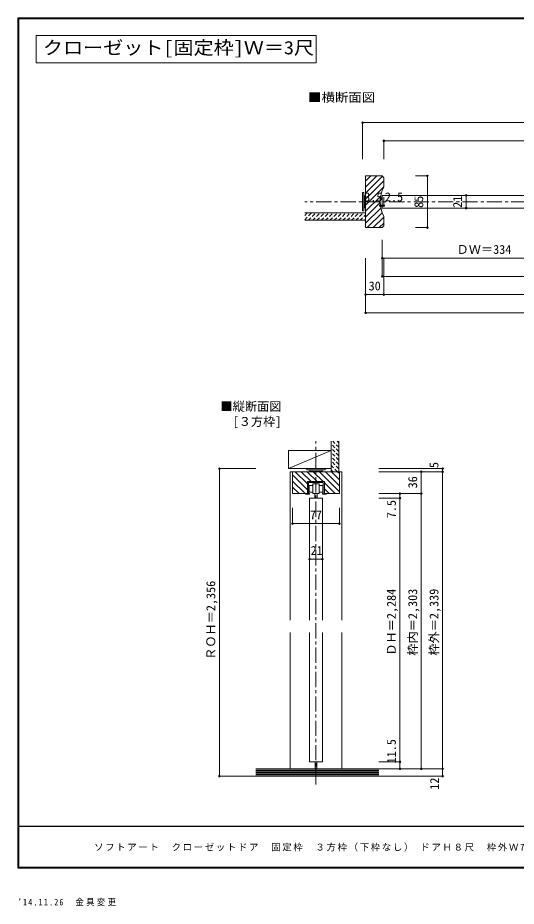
# Model space of a CAD drawing. Units: millimetres, scale not verified. Extents: x -973 to 977, y -763 to 696.
# Drawn here: x -973 to -155, y -763 to 696 of the extents above; entities that cross this region are included whole.
import ezdxf
from ezdxf.enums import TextEntityAlignment as Align

# ---------------------------------------------------------------- set-up
doc = ezdxf.new("R2010")
doc.units = ezdxf.units.MM
doc.header["$LTSCALE"] = 5
doc.header["$PDMODE"] = 32
doc.header["$PDSIZE"] = 2.5
doc.linetypes.add('CHAIN1', pattern=[8, 5, -1, 1, -1])
doc.linetypes.add('DASHED1', pattern=[1.8, 1.2, -0.6])
for name, color, linetype, lineweight in [('0-0_補助線', 7, 'Continuous', 9), ('0-1_通り芯', 4, 'CHAIN1', 9), ('0-3_仕上げ', 2, 'Continuous', 9), ('0-4_枠', 3, 'Continuous', 9), ('0-6_扉', 6, 'Continuous', 9), ('0-7_金物', 7, 'Continuous', 9), ('0-A_文字', 3, 'Continuous', 9), ('0-B_寸法', 7, 'Continuous', 9), ('0-C_ハッチ', 7, 'Continuous', 9), ('F-1_枠', 6, 'Continuous', 9)]:
    doc.layers.add(name, color=color, linetype=linetype, lineweight=lineweight)
doc.layers.add('F-A_文字', color=7, linetype='Continuous')
doc.layers.add('F-C_ﾊﾂﾁ', color=7, linetype='Continuous')
doc.styles.add('ＭＳ ゴシック', font='')
doc.styles.get('ＭＳ ゴシック').set_extended_font_data('MS Gothic')

msp = doc.modelspace()

# ---------------------------------------------------------------- linework, layer by layer
at = {"layer": '0-0_補助線', "color": 4}
for p, q in [((-378.181, 387.393), (-378.181, 400.948)), ((-374.681, 387.393), (-374.681, 400.948)), ((-372.181, 387.393), (-372.181, 400.948)), ((-374.681, 387.393), (-378.181, 387.393)), ((-372.181, 387.393), (-374.681, 387.393))]:
    msp.add_line(p, q, dxfattribs=at)
at = {"layer": '0-0_補助線'}
for p in [(-378.181, 387.393), (-374.681, 387.393), (-372.181, 387.393)]:
    msp.add_point(p, dxfattribs=at)
at = {"layer": '0-1_通り芯'}
for p, q in [((421.819, 393.658), (-502.181, 393.658)), ((-483.669, -563.638), (-483.669, 0.333))]:
    msp.add_line(p, q, dxfattribs=at)
at = {"layer": '0-3_仕上げ'}
for p, q in [((-502.181, 375.658), (-402.181, 375.658)), ((-502.181, 363.158), (-402.181, 363.158)), ((-458.669, -49.667), (-458.669, 0.333)), ((-446.169, -49.667), (-446.169, 0.333)), ((-380.669, -537.667), (-582.169, -537.667)), ((-582.169, -549.667), (-380.669, -549.667))]:
    msp.add_line(p, q, dxfattribs=at)
at = {"layer": '0-3_仕上げ', "color": 4}
for p, q in [((-458.669, -14.667), (-528.669, -44.667)), ((-528.669, -14.667), (-528.669, -44.667)), ((-458.669, -14.667), (-528.669, -14.667)), ((-528.669, -44.667), (-458.669, -44.667))]:
    msp.add_line(p, q, dxfattribs=at)
at = {"layer": '0-3_仕上げ', "color": 7}
for p, q in [((-582.169, -539.667), (-380.669, -539.667)), ((-582.169, -541.667), (-380.669, -541.667)), ((-582.169, -543.667), (-380.669, -543.667)), ((-582.169, -545.667), (-380.669, -545.667)), ((-582.169, -547.667), (-380.669, -547.667))]:
    msp.add_line(p, q, dxfattribs=at)
at = {"layer": '0-4_枠'}
for p, q in [((-375.181, 436.158), (-402.181, 436.158)), ((-402.181, 351.158), (-402.181, 436.158)), ((-375.181, 436.158), (-372.181, 433.158)), ((-372.181, 417.658), (-372.181, 433.158)), ((-372.181, 354.158), (-372.181, 369.658)), ((-522.169, -49.667), (-445.169, -49.667)), ((-522.169, -49.667), (-522.169, -85.667)), ((-445.169, -49.667), (-445.169, -85.667)), ((-522.169, -85.667), (-497.669, -85.667)), ((-445.169, -85.667), (-469.669, -85.667))]:
    msp.add_line(p, q, dxfattribs=at)
at = {"layer": '0-4_枠', "color": 4}
for p, q in [((-526.169, -293.667), (-526.169, -49.667)), ((-522.169, -49.667), (-526.169, -49.667)), ((-445.169, -49.667), (-441.169, -49.667)), ((-441.169, -293.667), (-441.169, -49.667)), ((-526.169, -537.667), (-526.169, -313.667)), ((-441.169, -537.667), (-441.169, -313.667))]:
    msp.add_line(p, q, dxfattribs=at)
at = {"layer": '0-4_枠'}
for points in [[(-372.181, 354.158), (-375.181, 351.158), (-402.181, 351.158)], [(-497.669, -85.667), (-497.669, -65.666), (-469.669, -65.666), (-469.669, -85.667)]]:
    msp.add_lwpolyline(points, dxfattribs=at)
msp.add_arc((-327.181, 393.658), 51, 151.92751, 208.07249, dxfattribs=at)
at = {"layer": '0-6_扉'}
for p, q in [((-374.681, 404.158), (-40.681, 404.158)), ((-374.681, 404.158), (-374.681, 383.158)), ((-374.681, 383.158), (-40.681, 383.158)), ((-494.169, -93.167), (-473.169, -93.167)), ((-494.169, -93.167), (-494.169, -293.667)), ((-473.169, -93.167), (-473.169, -293.667)), ((-494.169, -313.667), (-494.169, -526.167)), ((-473.169, -313.667), (-473.169, -526.167)), ((-473.169, -526.167), (-494.169, -526.167))]:
    msp.add_line(p, q, dxfattribs=at)
at = {"layer": '0-7_金物'}
for p, q in [((-407.181, 408.658), (-405.181, 408.658)), ((-407.181, 378.658), (-407.181, 408.658)), ((-405.181, 378.658), (-405.181, 408.658)), ((-405.181, 403.657), (-403.181, 403.657)), ((-403.181, 383.658), (-403.181, 403.657)), ((-403.181, 402.658), (-402.181, 402.658)), ((-405.181, 383.658), (-403.181, 383.658)), ((-403.181, 384.658), (-402.181, 384.658)), ((-407.181, 378.658), (-405.181, 378.658)), ((-498.669, -44.642), (-468.669, -44.642)), ((-498.669, -44.642), (-498.669, -46.642)), ((-498.669, -46.642), (-468.669, -46.642)), ((-493.669, -46.642), (-493.669, -48.642)), ((-493.669, -48.642), (-473.669, -48.642)), ((-492.669, -48.642), (-492.669, -49.667)), ((-474.669, -49.667), (-474.669, -48.642)), ((-473.669, -46.642), (-473.669, -48.642)), ((-468.669, -44.642), (-468.669, -46.642)), ((-488.669, -69.666), (-488.669, -85.667)), ((-478.669, -69.666), (-488.669, -69.666)), ((-478.669, -85.667), (-478.669, -69.666)), ((-472.639, -72.465), (-478.669, -72.465)), ((-472.639, -83.465), (-472.639, -72.465)), ((-500.669, -85.667), (-500.669, -86.667)), ((-497.669, -85.667), (-500.669, -85.667)), ((-494.501, -86.667), (-500.669, -86.667)), ((-495.669, -85.667), (-494.501, -85.667)), ((-494.639, -83.465), (-488.669, -83.465)), ((-494.501, -86.667), (-494.501, -85.667)), ((-488.669, -85.667), (-478.669, -85.667)), ((-481.669, -93.167), (-481.669, -85.667)), ((-478.669, -83.465), (-472.639, -83.465)), ((-472.966, -85.667), (-471.669, -85.667)), ((-472.966, -86.667), (-472.966, -85.667)), ((-472.966, -86.667), (-466.669, -86.667)), ((-469.669, -85.667), (-466.669, -85.667)), ((-466.669, -85.667), (-466.669, -86.667)), ((-485.169, -526.209), (-485.169, -536.667)), ((-485.169, -536.667), (-482.169, -536.667)), ((-482.169, -526.209), (-482.169, -536.667))]:
    msp.add_line(p, q, dxfattribs=at)
for points in [[(-471.669, -85.667), (-471.669, -67.667), (-495.669, -67.667), (-495.669, -85.667)], [(-488.669, -72.465), (-494.639, -72.465), (-494.639, -83.465)], [(-485.669, -85.667), (-485.669, -93.167), (-481.669, -93.167)]]:
    msp.add_lwpolyline(points, dxfattribs=at)
at = {"layer": '0-A_文字'}
for p, q in [((-943.333, 621.667), (-943.333, 666.667)), ((-943.333, 666.667), (-483.333, 666.667)), ((-483.333, 621.667), (-483.333, 666.667)), ((-943.333, 621.667), (-483.333, 621.667))]:
    msp.add_line(p, q, dxfattribs=at)
at = {"layer": '0-B_寸法', "color": 4}
for p, q in [((-407.181, 523.658), (326.819, 523.658)), ((-407.181, 523.658), (-407.181, 463.658)), ((-372.181, 493.658), (-372.181, 463.658)), ((-372.181, 493.658), (169.819, 493.658)), ((-300.647, 436.158), (-320.443, 436.158)), ((-300.647, 436.158), (-300.647, 351.158)), ((-237.046, 404.158), (-237.046, 383.158)), ((-300.647, 351.158), (-320.443, 351.158)), ((-374.681, 301.158), (-374.681, 331.158)), ((-402.181, 241.158), (-402.181, 301.158)), ((-374.681, 301.158), (-40.681, 301.158)), ((-374.681, 271.158), (-374.681, 301.158)), ((-372.181, 241.158), (-372.181, 301.158)), ((-374.681, 271.158), (294.319, 271.158)), ((-402.181, 241.158), (-372.181, 241.158)), ((-402.181, 211.158), (-402.181, 241.158)), ((-372.181, 241.158), (291.819, 241.158)), ((-402.181, 211.158), (321.819, 211.158)), ((-642.169, -44.667), (-582.169, -44.667)), ((-642.169, -44.667), (-642.169, -549.667)), ((-275.669, -44.667), (-380.669, -44.667)), ((-380.669, -49.667), (-275.669, -49.667)), ((-310.669, -537.667), (-310.669, -49.667)), ((-275.669, -549.667), (-275.669, -44.667)), ((-380.669, -85.666), (-345.669, -85.666)), ((-345.669, -537.667), (-345.669, -85.666)), ((-345.669, -85.666), (-310.669, -85.666)), ((-380.669, -93.167), (-345.669, -93.167)), ((-522.169, -134.914), (-522.169, -109.295)), ((-445.169, -134.914), (-445.169, -109.295)), ((-445.169, -134.914), (-522.169, -134.914)), ((-494.169, -179.124), (-494.169, -193.163)), ((-473.169, -179.124), (-473.169, -193.163)), ((-473.169, -193.163), (-494.169, -193.163)), ((-380.669, -526.167), (-345.669, -526.167)), ((-380.669, -537.667), (-275.669, -537.667)), ((-582.169, -549.667), (-642.169, -549.667)), ((-380.669, -549.667), (-275.669, -549.667))]:
    msp.add_line(p, q, dxfattribs=at)
at = {"layer": '0-B_寸法'}
for p in [(-407.181, 523.658), (-372.181, 493.658), (-300.647, 436.158), (-237.046, 404.158), (-237.046, 383.158), (-300.647, 351.158), (-374.681, 301.158), (-374.681, 271.158), (-402.181, 241.158), (-372.181, 241.158), (-402.181, 211.158), (-642.169, -44.667), (-275.669, -44.667), (-310.669, -49.667), (-275.669, -49.667), (-345.669, -85.666), (-310.669, -85.666), (-345.669, -93.167), (-522.169, -134.914), (-445.169, -134.914), (-494.169, -193.163), (-473.169, -193.163), (-345.669, -526.167), (-345.669, -537.667), (-310.669, -537.667), (-275.669, -537.667), (-642.169, -549.667), (-275.669, -549.667)]:
    msp.add_point(p, dxfattribs=at)
at = {"layer": '0-C_ハッチ', "color": 4}
for p, q in [((-402.181, 427.576), (-393.599, 436.158)), ((-402.181, 417.676), (-383.7, 436.158)), ((-402.181, 407.777), (-374.49, 435.467)), ((-402.181, 397.877), (-372.181, 427.877)), ((-402.181, 387.978), (-372.181, 417.978)), ((-402.181, 378.078), (-377.331, 402.928)), ((-402.181, 368.179), (-378.16, 392.2)), ((-402.181, 358.279), (-377.125, 383.335)), ((-399.403, 351.158), (-374.9, 375.661)), ((-389.504, 351.158), (-372.181, 368.48)), ((-379.604, 351.158), (-372.181, 358.581)), ((-497.669, -79.585), (-522.169, -55.085)), ((-497.669, -69.685), (-517.688, -49.667)), ((-491.788, -65.666), (-507.788, -49.667)), ((-481.889, -65.666), (-497.889, -49.667)), ((-471.989, -65.666), (-487.989, -49.667)), ((-445.169, -82.587), (-478.09, -49.667)), ((-445.169, -72.688), (-468.19, -49.667)), ((-445.169, -62.788), (-458.291, -49.667)), ((-445.169, -52.889), (-448.391, -49.667)), ((-501.487, -85.667), (-522.169, -64.984)), ((-451.989, -85.667), (-469.669, -67.987)), ((-511.386, -85.667), (-522.169, -74.884)), ((-521.286, -85.667), (-522.169, -84.783)), ((-461.889, -85.667), (-469.669, -77.886))]:
    msp.add_line(p, q, dxfattribs=at)
at = {"layer": '0-C_ハッチ', "color": 4, "linetype": 'DASHED1'}
for p, q in [((-502.181, 364.156), (-490.679, 375.658)), ((-502.181, 371.227), (-497.75, 375.658)), ((-496.108, 363.158), (-483.608, 375.658)), ((-489.037, 363.158), (-476.537, 375.658)), ((-481.966, 363.158), (-469.466, 375.658)), ((-474.895, 363.158), (-462.395, 375.658)), ((-467.824, 363.158), (-455.324, 375.658)), ((-460.753, 363.158), (-448.253, 375.658)), ((-453.682, 363.158), (-441.182, 375.658)), ((-446.61, 363.158), (-434.11, 375.658)), ((-439.539, 363.158), (-427.039, 375.658)), ((-432.468, 363.158), (-419.968, 375.658)), ((-425.397, 363.158), (-412.897, 375.658)), ((-418.326, 363.158), (-405.826, 375.658)), ((-411.255, 363.158), (-402.181, 372.232)), ((-404.184, 363.158), (-402.181, 365.161)), ((-446.169, -9.534), (-456.036, 0.333)), ((-446.169, -2.463), (-448.965, 0.333)), ((-446.169, -16.605), (-458.669, -4.105)), ((-446.169, -23.676), (-458.669, -11.176)), ((-446.169, -30.747), (-458.669, -18.247)), ((-446.169, -37.818), (-458.669, -25.318)), ((-446.169, -44.889), (-458.669, -32.389)), ((-448.462, -49.667), (-458.669, -39.46)), ((-455.533, -49.667), (-458.669, -46.531))]:
    msp.add_line(p, q, dxfattribs=at)
at = {"layer": 'F-1_枠'}
for p, q in [((-973.347, 695.833), (-973.347, -700.833)), ((-973.347, 695.833), (976.653, 695.833)), ((-973.347, 695), (976.653, 695)), ((-973.347, 694.167), (976.653, 694.167)), ((-972.514, 695.833), (-972.514, -700.833)), ((-971.68, 695.833), (-971.68, -700.833)), ((976.653, -631.667), (-973.347, -631.667)), ((976.653, -632.5), (-973.347, -632.5)), ((976.653, -699.167), (-973.347, -699.167)), ((976.653, -700), (-973.347, -700)), ((976.653, -700.833), (-973.347, -700.833))]:
    msp.add_line(p, q, dxfattribs=at)

# ---------------------------------------------------------------- texts
at = {"layer": '0-0_補助線', "style": 'ＭＳ ゴシック'}
for s, p in [('3.5', (-404.415, 389.893)), ('2.5', (-370.45, 389.893))]:
    msp.add_text(s, height=14.66, dxfattribs=at).set_placement(p, align=Align.BOTTOM_LEFT)
at = {"layer": '0-A_文字', "style": 'ＭＳ ゴシック', "width": 1.1}
msp.add_text('クローゼット[固定枠]Ｗ＝3尺', height=21.99, dxfattribs=at).set_placement((-932.083, 629.167), align=Align.BOTTOM_LEFT)
at = {"layer": '0-A_文字', "color": 7, "style": 'ＭＳ ゴシック', "width": 1.1}
msp.add_text('■横断面図', height=14.66, dxfattribs=at).set_placement((-496.603, 553.344), align=Align.BOTTOM_LEFT)
at = {"layer": '0-A_文字', "color": 7, "style": 'ＭＳ ゴシック'}
for s, p in [('■縦断面図', (-640.423, 45.861)), ('\u3000[３方枠]', (-640.423, 21.108))]:
    msp.add_text(s, height=14.66, dxfattribs=at).set_placement(p, align=Align.BOTTOM_LEFT)
at = {"layer": '0-B_寸法', "style": 'ＭＳ ゴシック'}
for s, p in [('85', (-303.147, 383.658)), ('21', (-239.546, 383.658)), ('5', (-278.169, -43.739)), ('36', (-313.169, -77.042)), ('7.5', (-348.073, -126.047)), ('ＲＯＨ＝2,356', (-644.669, -358.667)), ('ＤＨ＝2,284', (-348.169, -351.755)), ('枠内＝2,303', (-313.169, -351.755)), ('枠外＝2,339', (-278.169, -351.755)), ('11.5', (-348.08, -528.724)), ('12', (-277.26, -572.024))]:
    msp.add_text(s, height=14.66, rotation=90, dxfattribs=at).set_placement(p, align=Align.BOTTOM_LEFT)
for s, p in [('ＤＷ＝334', (-252.681, 303.658)), ('30', (-397.181, 243.658)), ('77', (-493.669, -132.414)), ('21', (-492.419, -190.663))]:
    msp.add_text(s, height=14.66, dxfattribs=at).set_placement(p, align=Align.BOTTOM_LEFT)
at = {"layer": 'F-A_文字', "insert": (-847.938, -673.333), "char_height": 11, "attachment_point": 7, "style": 'ＭＳ ゴシック'}
msp.add_mtext('\\T1.18;ソフトアート\u3000クローゼットドア\u3000固定枠\u3000３方枠（下枠なし）\\~ドアＨ８尺\u3000枠外Ｗ724', dxfattribs=at)
at = {"layer": 'F-C_ﾊﾂﾁ', "insert": (-973.347, -763.333), "char_height": 11, "attachment_point": 7, "style": 'ＭＳ ゴシック'}
msp.add_mtext("\\T1.27;\\W0.9;'14.11.26\u3000金具変更", dxfattribs=at)

doc.saveas('drawing.dxf')
